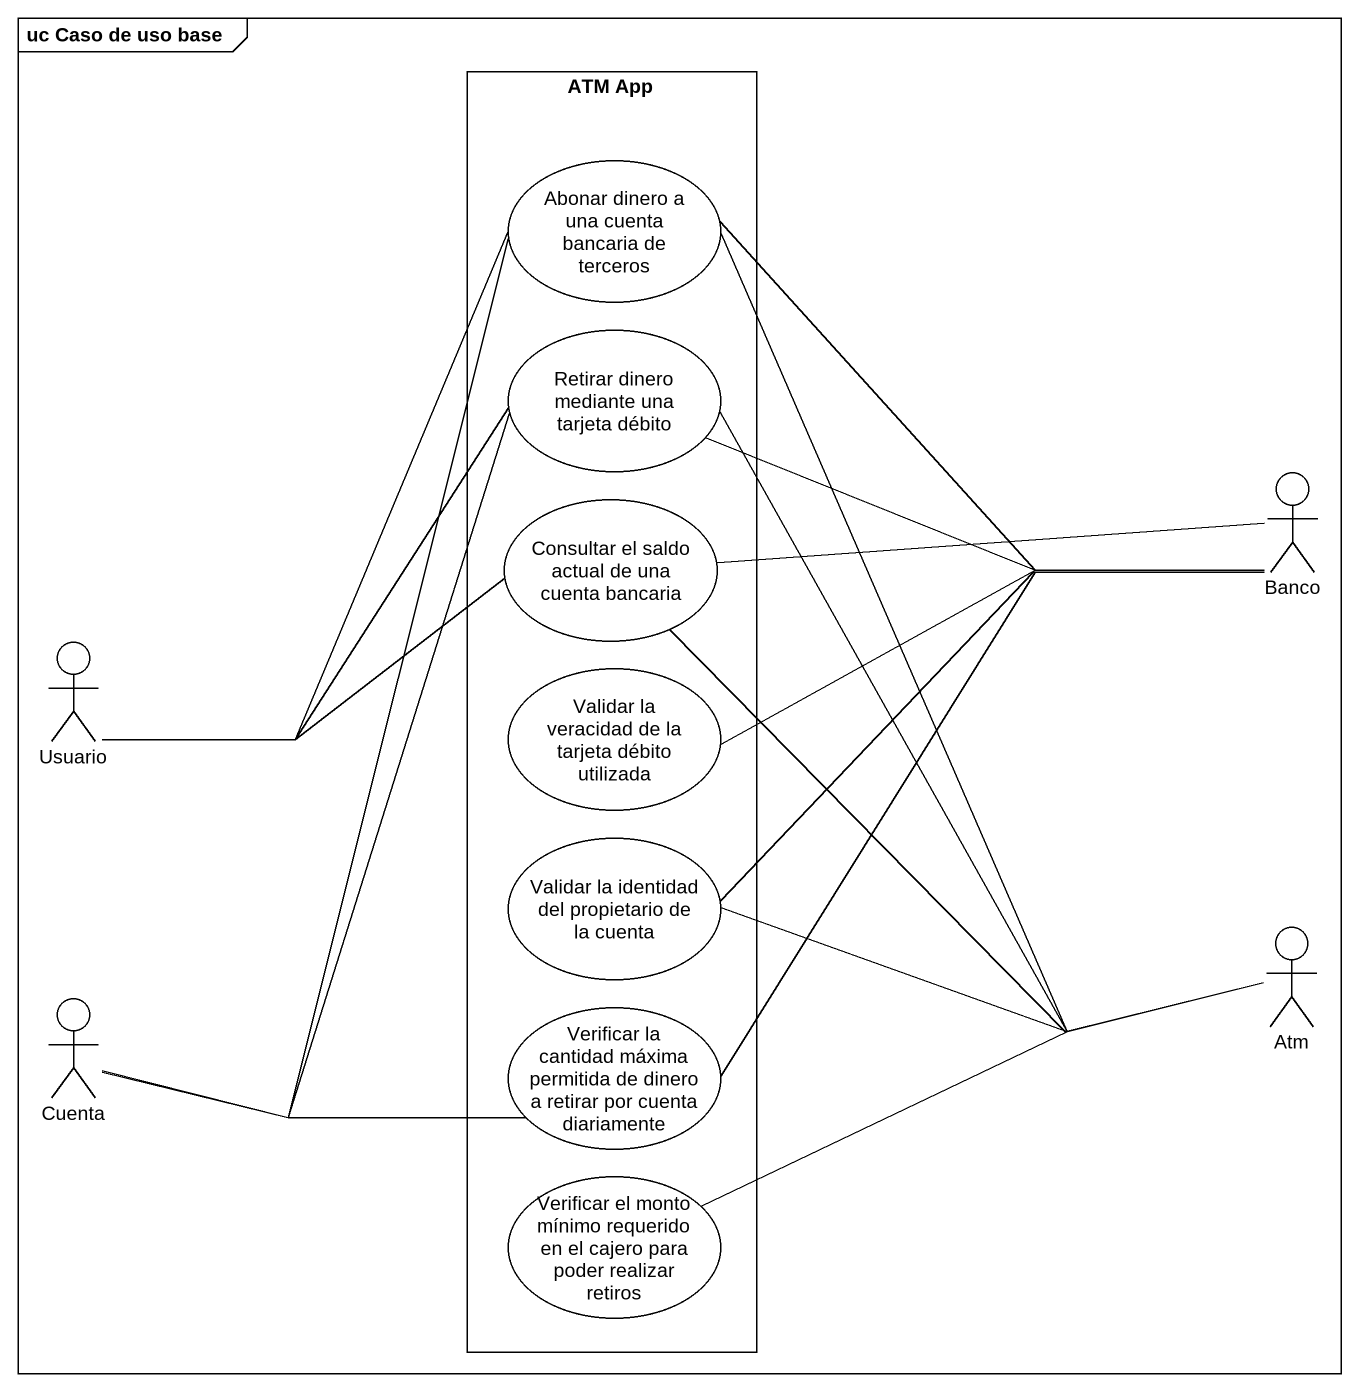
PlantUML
@startuml
mainframe uc Caso de uso base
rectangle "ATM App" as ATM_App {
  usecase "Abonar dinero a una cuenta bancaria de terceros" as Abonar_dinero_a_una_cuenta
  usecase "Retirar dinero mediante una tarjeta débito" as Retirar_dinero_mediante_una
  usecase "Consultar el saldo actual de una cuenta bancaria" as Consultar_el_saldo_actual
  usecase "Validar la veracidad de la tarjeta débito utilizada" as Validar_la_veracidad_de_la
  usecase "Validar la identidad del propietario de la cuenta" as Validar_la_identidad_del
  usecase "Verificar la cantidad máxima permitida de dinero a retirar por cuenta diariamente" as Verificar_la_cantidad
  usecase "Verificar el monto mínimo requerido en el cajero para poder realizar retiros" as Verificar_el_monto_mínimo
}
actor Banco
actor Usuario
actor Atm
actor Cuenta
Banco -left- Abonar_dinero_a_una_cuenta
Banco -left- Retirar_dinero_mediante_una
Banco -left- Consultar_el_saldo_actual
Banco -left- Validar_la_veracidad_de_la
Banco -left- Validar_la_identidad_del
Banco -- Verificar_la_cantidad
Usuario -up- Abonar_dinero_a_una_cuenta
Usuario -up- Retirar_dinero_mediante_una
Usuario -right- Consultar_el_saldo_actual
Atm -up- Abonar_dinero_a_una_cuenta
Atm -up- Retirar_dinero_mediante_una
Atm -up- Consultar_el_saldo_actual
Atm -left- Validar_la_identidad_del
Atm -left- Verificar_el_monto_mínimo
Cuenta -up- Abonar_dinero_a_una_cuenta
Cuenta -up- Retirar_dinero_mediante_una
Cuenta -right- Verificar_la_cantidad
@enduml
